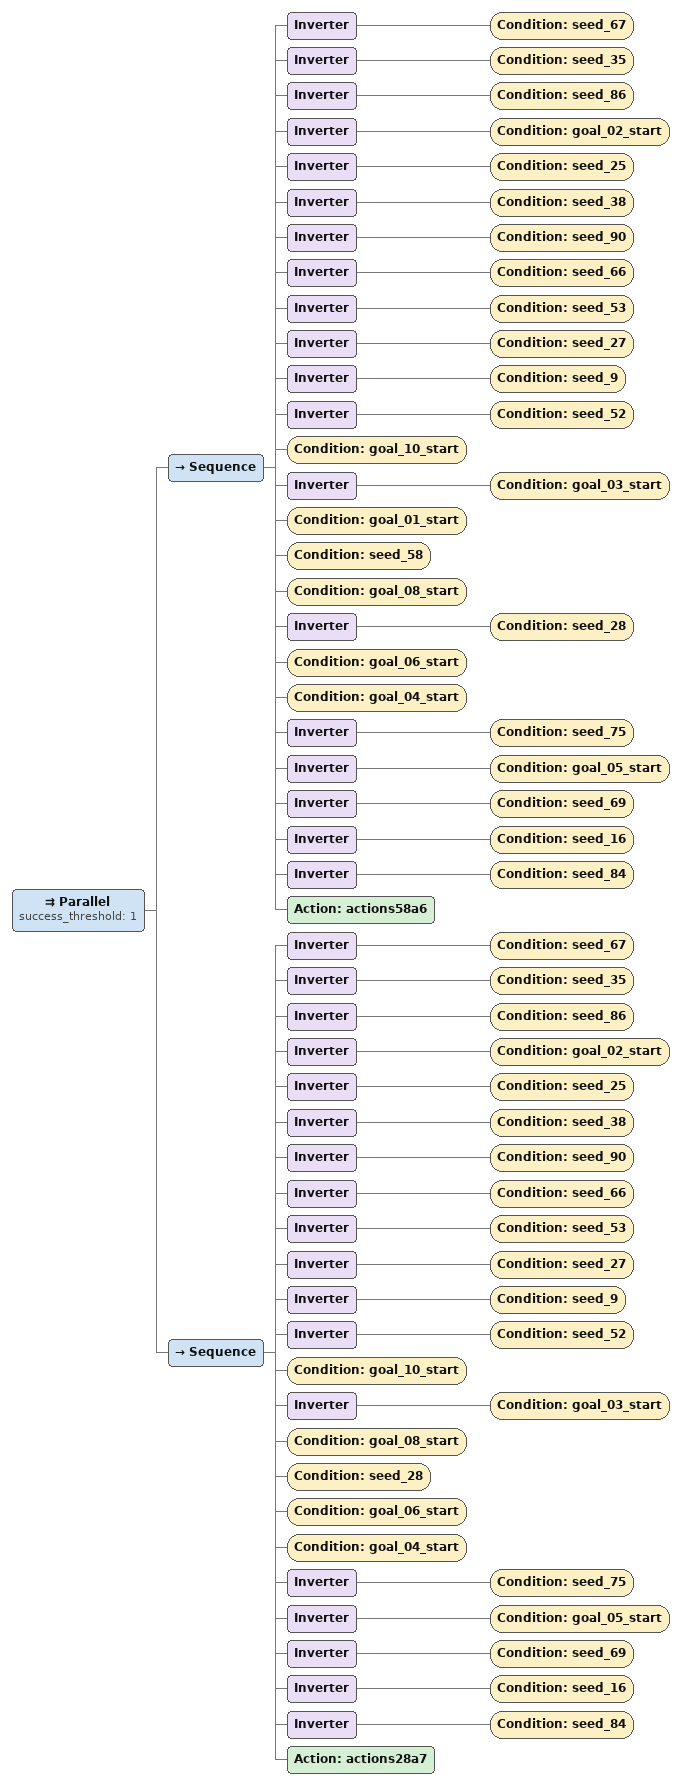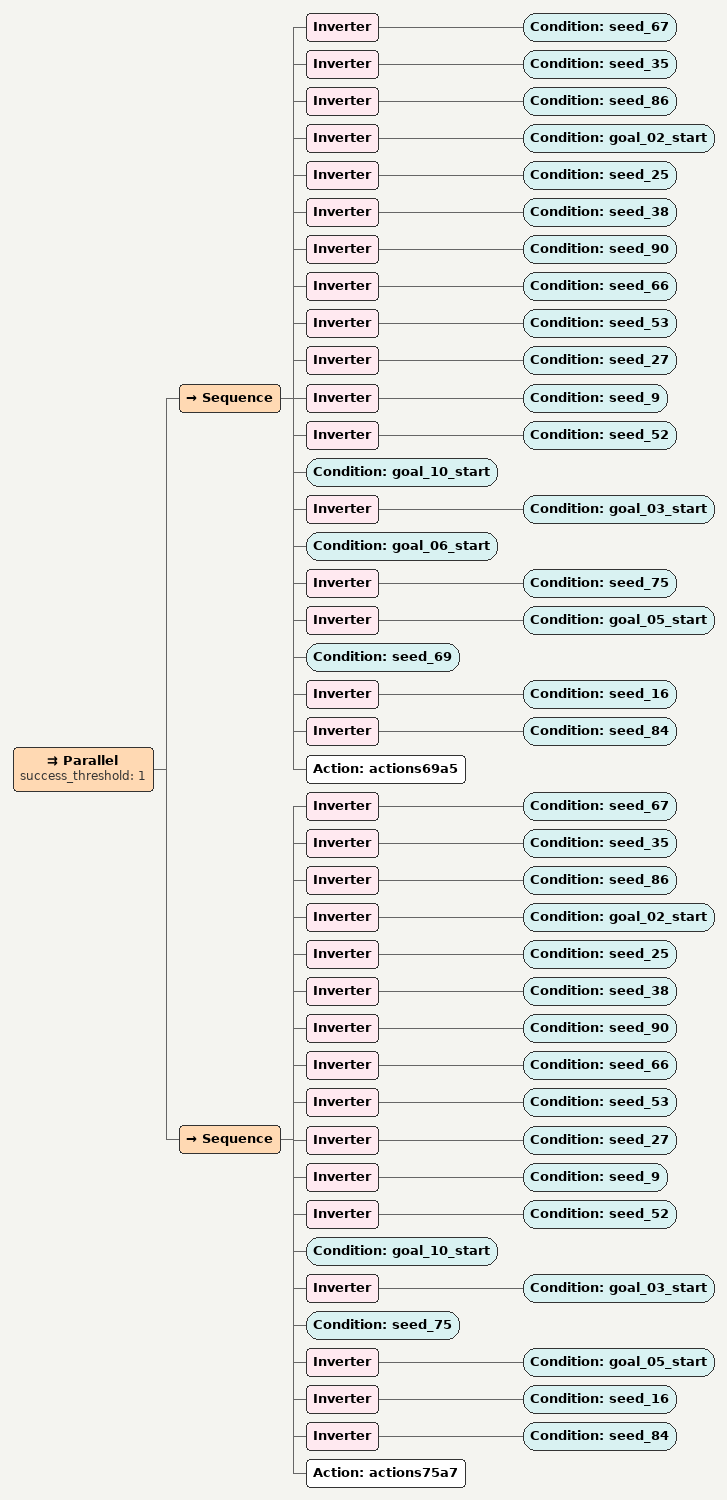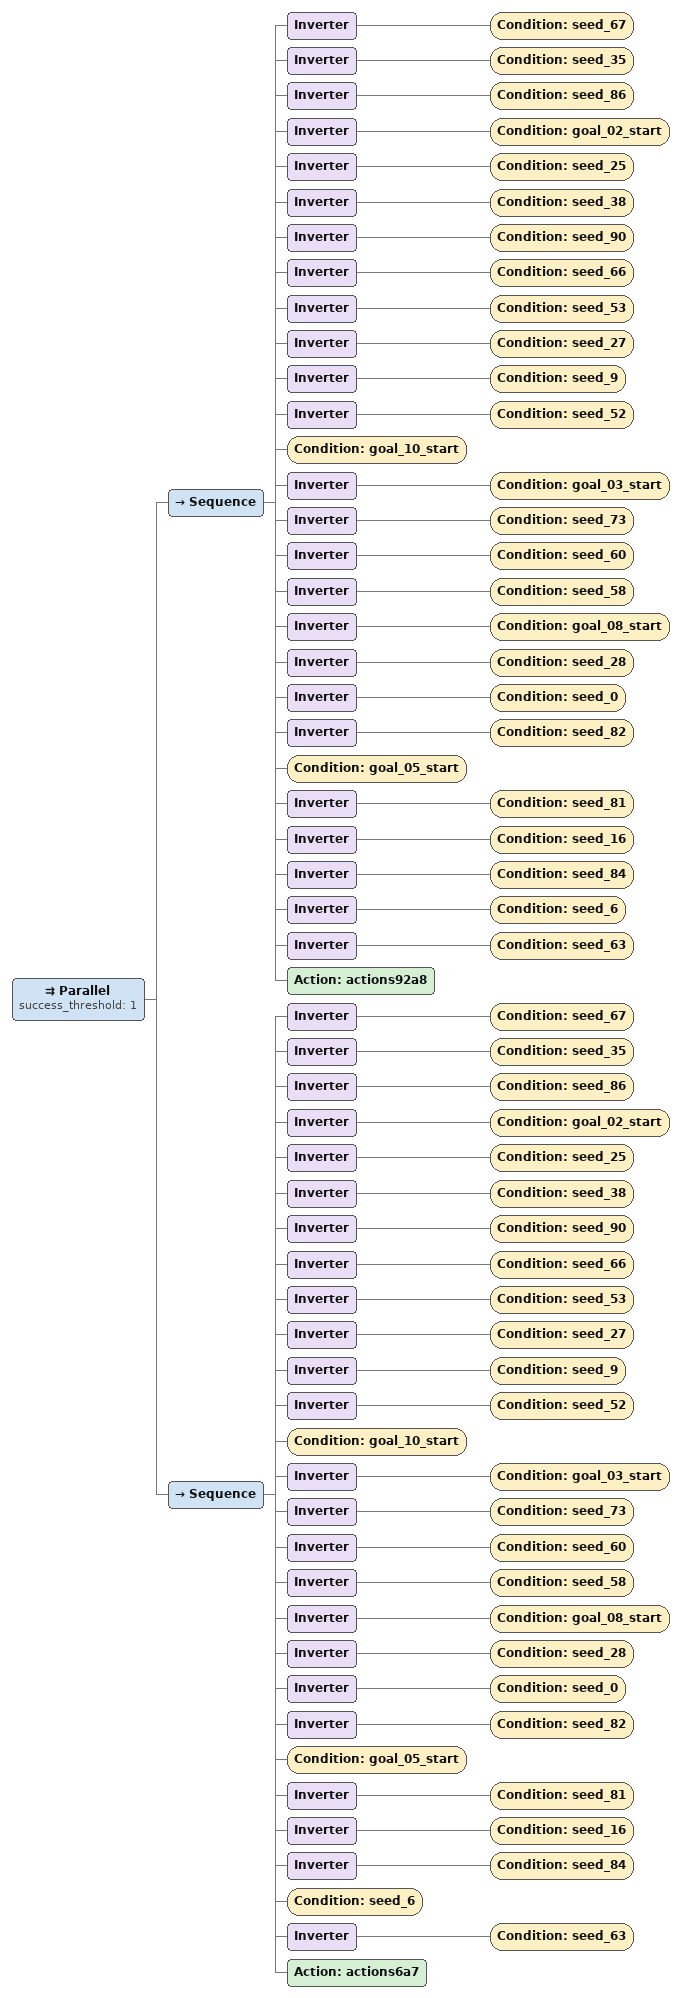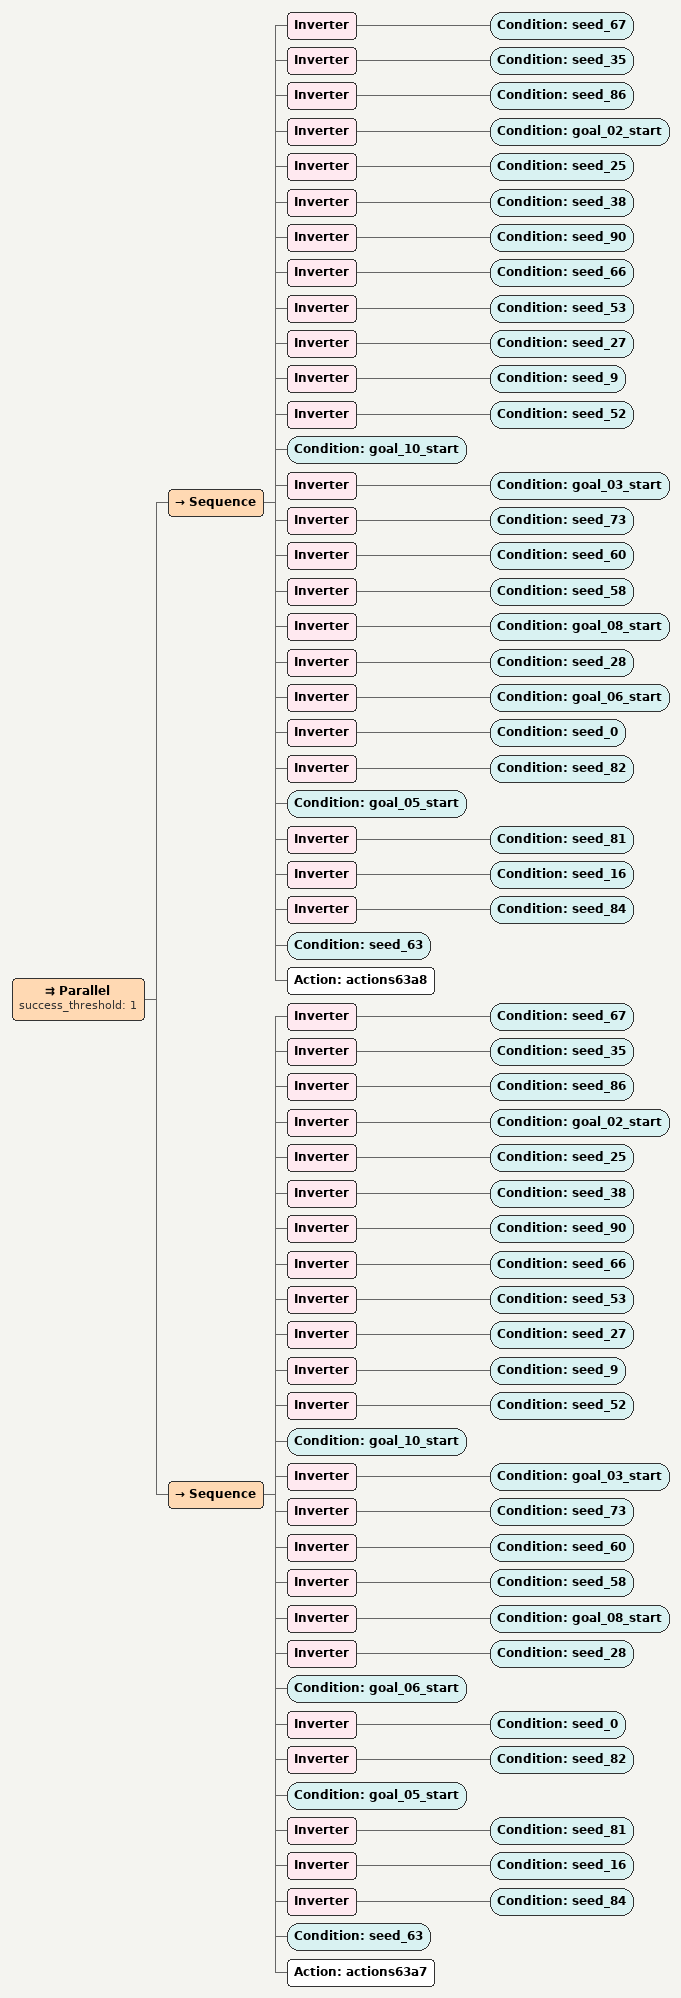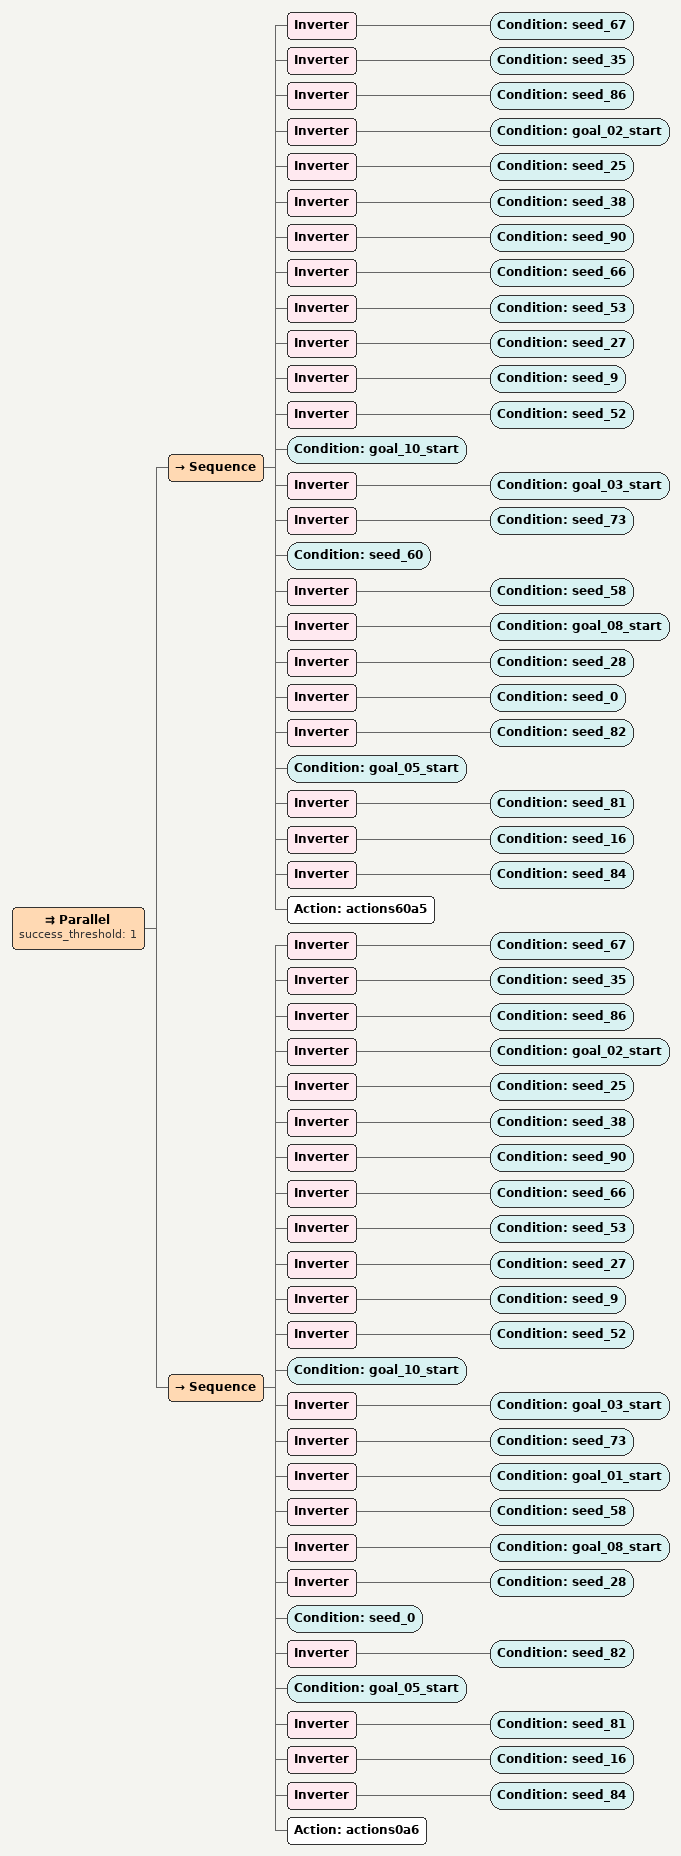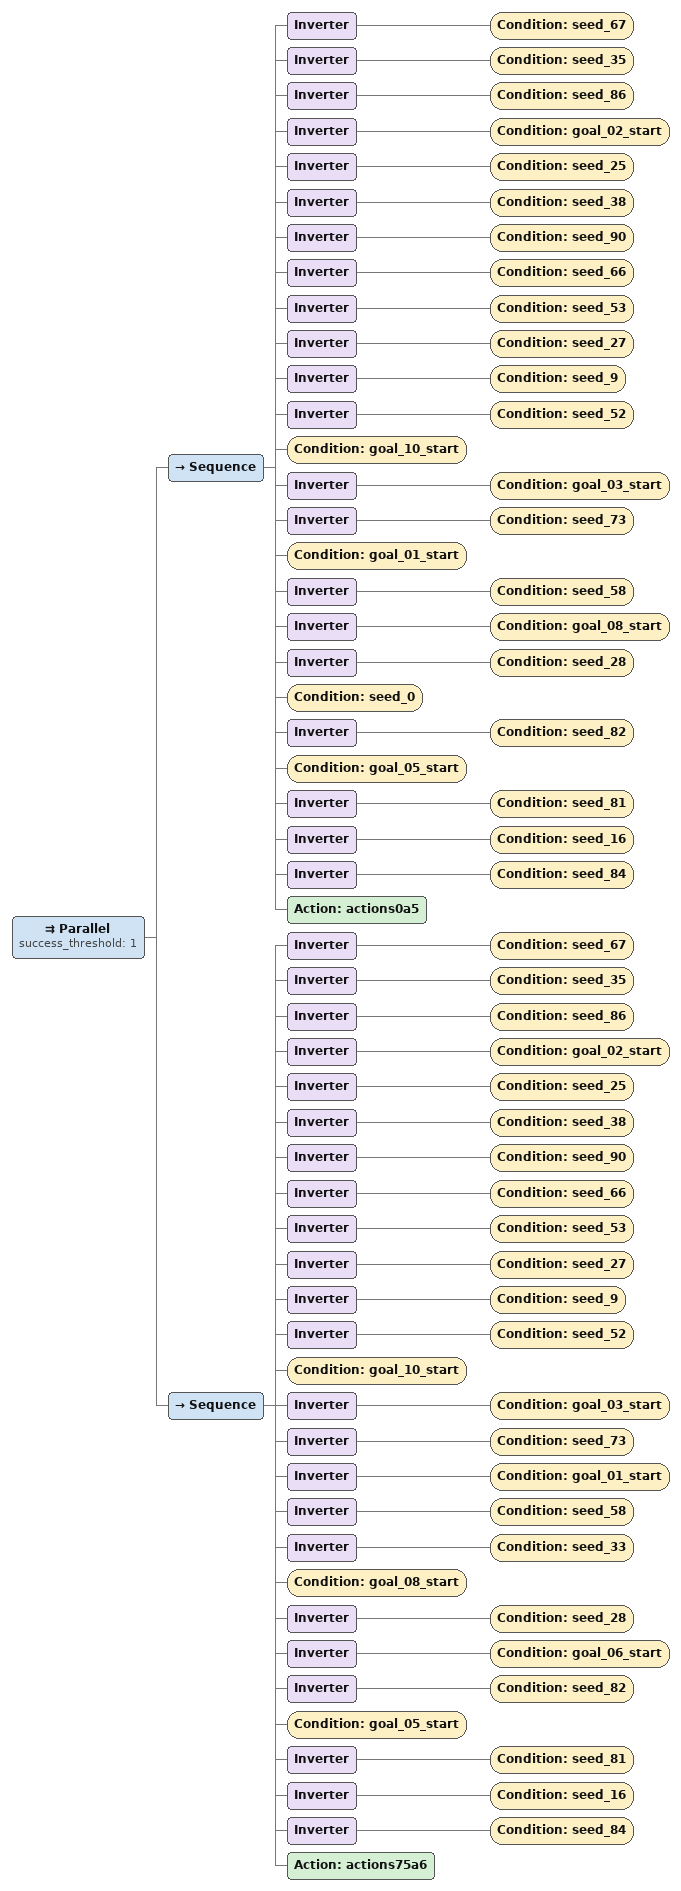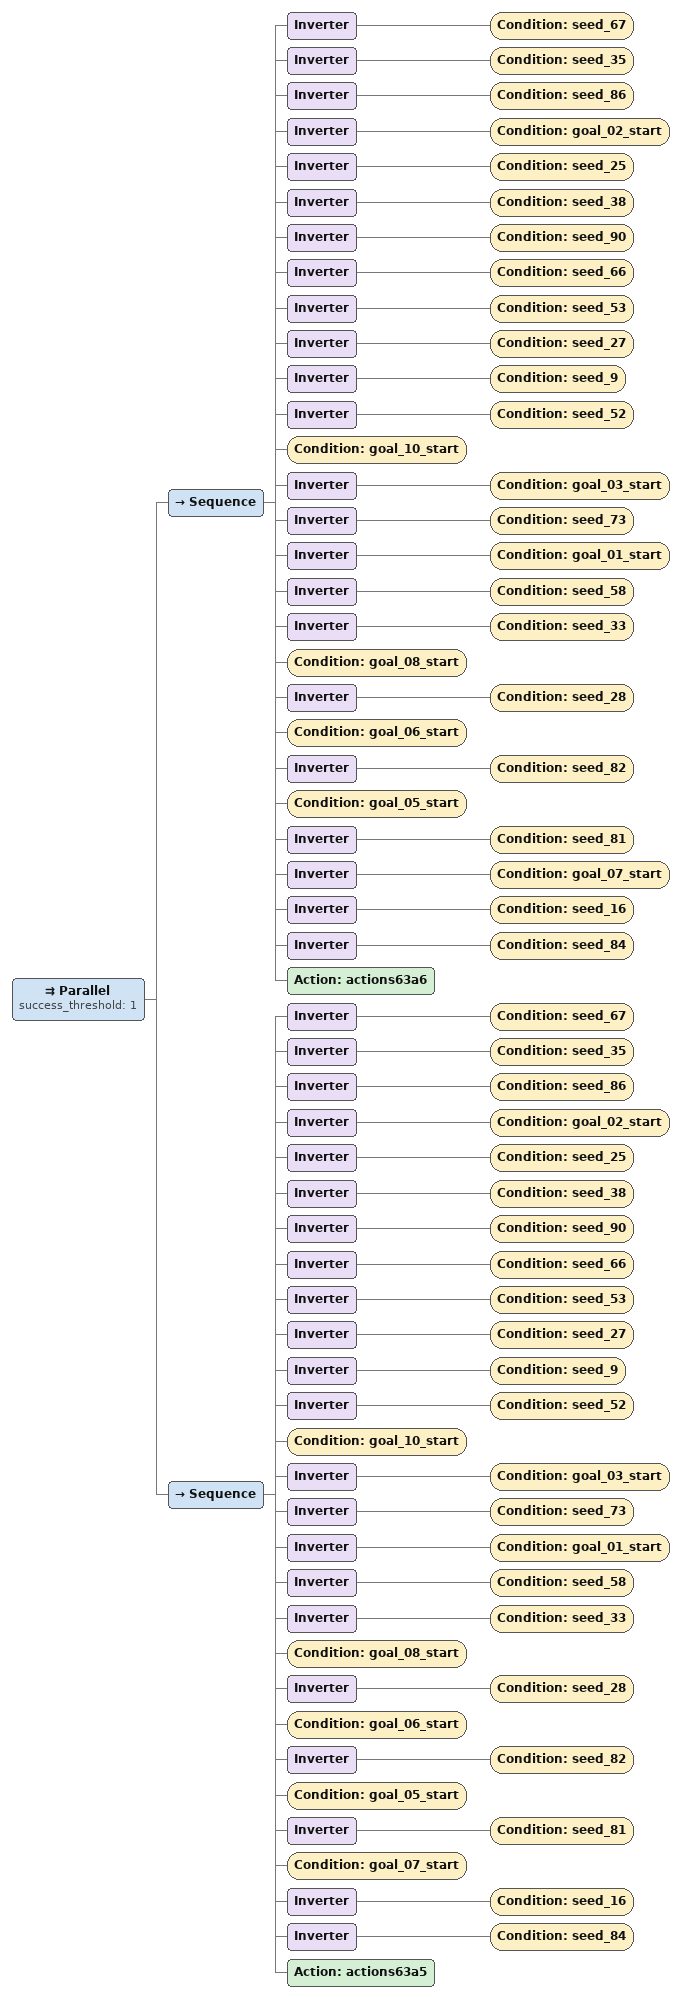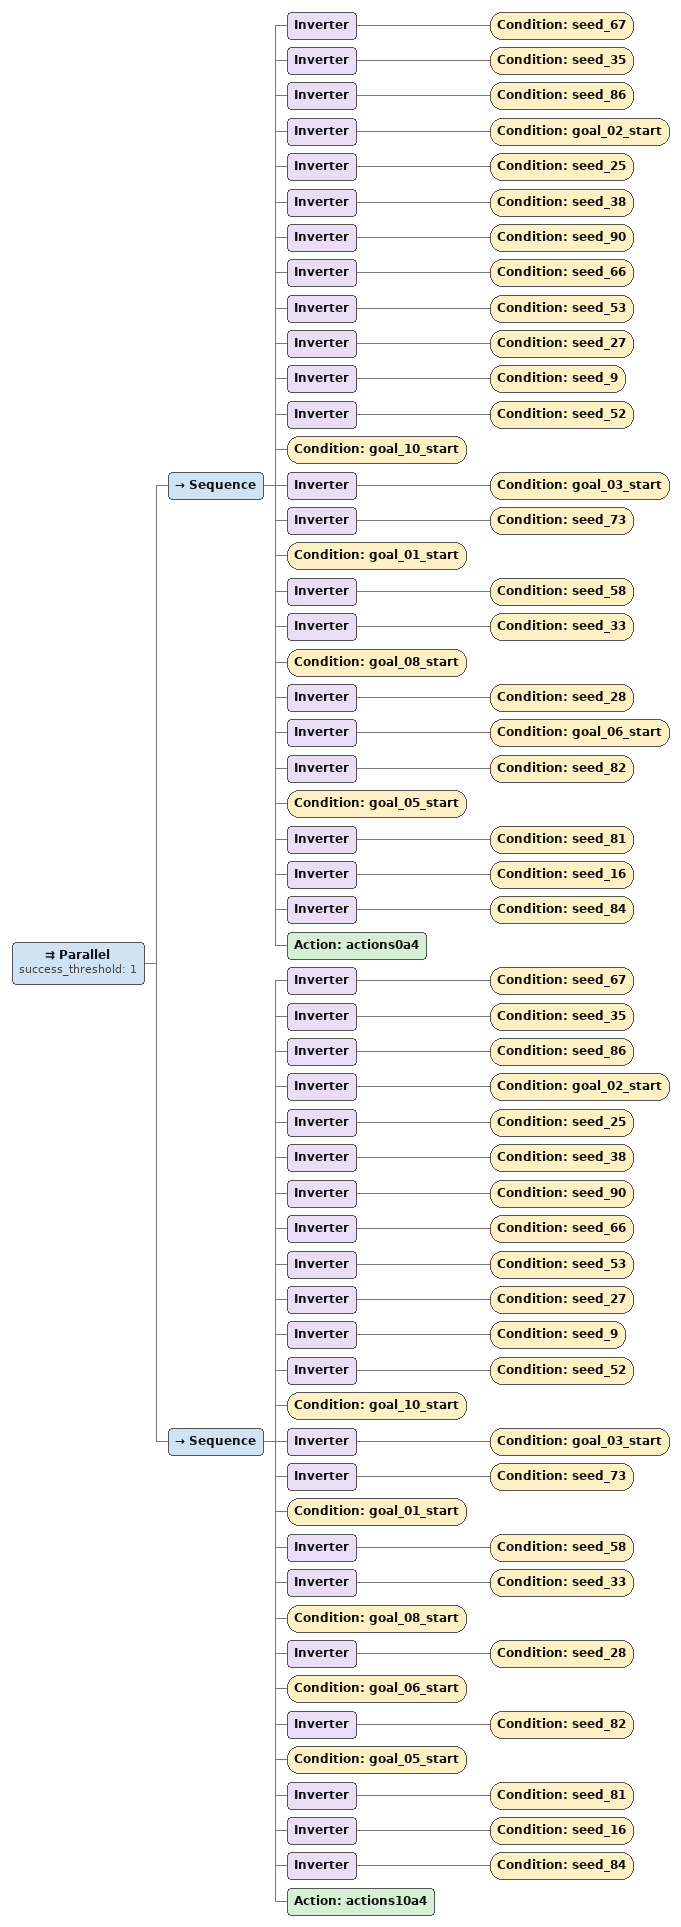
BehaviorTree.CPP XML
<Parallel success_threshold="1">
  <Sequence>
    <Inverter>
      <Condition ID="seed_67"/>
    </Inverter>
    <Inverter>
      <Condition ID="seed_35"/>
    </Inverter>
    <Inverter>
      <Condition ID="seed_86"/>
    </Inverter>
    <Inverter>
      <Condition ID="goal_02_start"/>
    </Inverter>
    <Inverter>
      <Condition ID="seed_25"/>
    </Inverter>
    <Inverter>
      <Condition ID="seed_38"/>
    </Inverter>
    <Inverter>
      <Condition ID="seed_90"/>
    </Inverter>
    <Inverter>
      <Condition ID="seed_66"/>
    </Inverter>
    <Inverter>
      <Condition ID="seed_53"/>
    </Inverter>
    <Inverter>
      <Condition ID="seed_27"/>
    </Inverter>
    <Inverter>
      <Condition ID="seed_9"/>
    </Inverter>
    <Inverter>
      <Condition ID="seed_52"/>
    </Inverter>
    <Condition ID="goal_10_start"/>
    <Inverter>
      <Condition ID="goal_03_start"/>
    </Inverter>
    <Condition ID="goal_01_start"/>
    <Condition ID="seed_58"/>
    <Condition ID="goal_08_start"/>
    <Inverter>
      <Condition ID="seed_28"/>
    </Inverter>
    <Condition ID="goal_06_start"/>
    <Condition ID="goal_04_start"/>
    <Inverter>
      <Condition ID="seed_75"/>
    </Inverter>
    <Inverter>
      <Condition ID="goal_05_start"/>
    </Inverter>
    <Inverter>
      <Condition ID="seed_69"/>
    </Inverter>
    <Inverter>
      <Condition ID="seed_16"/>
    </Inverter>
    <Inverter>
      <Condition ID="seed_84"/>
    </Inverter>
    <Action ID="actions58a6"/>
  </Sequence>
  <Sequence>
    <Inverter>
      <Condition ID="seed_67"/>
    </Inverter>
    <Inverter>
      <Condition ID="seed_35"/>
    </Inverter>
    <Inverter>
      <Condition ID="seed_86"/>
    </Inverter>
    <Inverter>
      <Condition ID="goal_02_start"/>
    </Inverter>
    <Inverter>
      <Condition ID="seed_25"/>
    </Inverter>
    <Inverter>
      <Condition ID="seed_38"/>
    </Inverter>
    <Inverter>
      <Condition ID="seed_90"/>
    </Inverter>
    <Inverter>
      <Condition ID="seed_66"/>
    </Inverter>
    <Inverter>
      <Condition ID="seed_53"/>
    </Inverter>
    <Inverter>
      <Condition ID="seed_27"/>
    </Inverter>
    <Inverter>
      <Condition ID="seed_9"/>
    </Inverter>
    <Inverter>
      <Condition ID="seed_52"/>
    </Inverter>
    <Condition ID="goal_10_start"/>
    <Inverter>
      <Condition ID="goal_03_start"/>
    </Inverter>
    <Condition ID="goal_08_start"/>
    <Condition ID="seed_28"/>
    <Condition ID="goal_06_start"/>
    <Condition ID="goal_04_start"/>
    <Inverter>
      <Condition ID="seed_75"/>
    </Inverter>
    <Inverter>
      <Condition ID="goal_05_start"/>
    </Inverter>
    <Inverter>
      <Condition ID="seed_69"/>
    </Inverter>
    <Inverter>
      <Condition ID="seed_16"/>
    </Inverter>
    <Inverter>
      <Condition ID="seed_84"/>
    </Inverter>
    <Action ID="actions28a7"/>
  </Sequence>
</Parallel>

<Parallel success_threshold="1">
  <Sequence>
    <Inverter>
      <Condition ID="seed_67"/>
    </Inverter>
    <Inverter>
      <Condition ID="seed_35"/>
    </Inverter>
    <Inverter>
      <Condition ID="seed_86"/>
    </Inverter>
    <Inverter>
      <Condition ID="goal_02_start"/>
    </Inverter>
    <Inverter>
      <Condition ID="seed_25"/>
    </Inverter>
    <Inverter>
      <Condition ID="seed_38"/>
    </Inverter>
    <Inverter>
      <Condition ID="seed_90"/>
    </Inverter>
    <Inverter>
      <Condition ID="seed_66"/>
    </Inverter>
    <Inverter>
      <Condition ID="seed_53"/>
    </Inverter>
    <Inverter>
      <Condition ID="seed_27"/>
    </Inverter>
    <Inverter>
      <Condition ID="seed_9"/>
    </Inverter>
    <Inverter>
      <Condition ID="seed_52"/>
    </Inverter>
    <Condition ID="goal_10_start"/>
    <Inverter>
      <Condition ID="goal_03_start"/>
    </Inverter>
    <Condition ID="goal_06_start"/>
    <Inverter>
      <Condition ID="seed_75"/>
    </Inverter>
    <Inverter>
      <Condition ID="goal_05_start"/>
    </Inverter>
    <Condition ID="seed_69"/>
    <Inverter>
      <Condition ID="seed_16"/>
    </Inverter>
    <Inverter>
      <Condition ID="seed_84"/>
    </Inverter>
    <Action ID="actions69a5"/>
  </Sequence>
  <Sequence>
    <Inverter>
      <Condition ID="seed_67"/>
    </Inverter>
    <Inverter>
      <Condition ID="seed_35"/>
    </Inverter>
    <Inverter>
      <Condition ID="seed_86"/>
    </Inverter>
    <Inverter>
      <Condition ID="goal_02_start"/>
    </Inverter>
    <Inverter>
      <Condition ID="seed_25"/>
    </Inverter>
    <Inverter>
      <Condition ID="seed_38"/>
    </Inverter>
    <Inverter>
      <Condition ID="seed_90"/>
    </Inverter>
    <Inverter>
      <Condition ID="seed_66"/>
    </Inverter>
    <Inverter>
      <Condition ID="seed_53"/>
    </Inverter>
    <Inverter>
      <Condition ID="seed_27"/>
    </Inverter>
    <Inverter>
      <Condition ID="seed_9"/>
    </Inverter>
    <Inverter>
      <Condition ID="seed_52"/>
    </Inverter>
    <Condition ID="goal_10_start"/>
    <Inverter>
      <Condition ID="goal_03_start"/>
    </Inverter>
    <Condition ID="seed_75"/>
    <Inverter>
      <Condition ID="goal_05_start"/>
    </Inverter>
    <Inverter>
      <Condition ID="seed_16"/>
    </Inverter>
    <Inverter>
      <Condition ID="seed_84"/>
    </Inverter>
    <Action ID="actions75a7"/>
  </Sequence>
</Parallel>

<Parallel success_threshold="1">
  <Sequence>
    <Inverter>
      <Condition ID="seed_67"/>
    </Inverter>
    <Inverter>
      <Condition ID="seed_35"/>
    </Inverter>
    <Inverter>
      <Condition ID="seed_86"/>
    </Inverter>
    <Inverter>
      <Condition ID="goal_02_start"/>
    </Inverter>
    <Inverter>
      <Condition ID="seed_25"/>
    </Inverter>
    <Inverter>
      <Condition ID="seed_38"/>
    </Inverter>
    <Inverter>
      <Condition ID="seed_90"/>
    </Inverter>
    <Inverter>
      <Condition ID="seed_66"/>
    </Inverter>
    <Inverter>
      <Condition ID="seed_53"/>
    </Inverter>
    <Inverter>
      <Condition ID="seed_27"/>
    </Inverter>
    <Inverter>
      <Condition ID="seed_9"/>
    </Inverter>
    <Inverter>
      <Condition ID="seed_52"/>
    </Inverter>
    <Condition ID="goal_10_start"/>
    <Inverter>
      <Condition ID="goal_03_start"/>
    </Inverter>
    <Inverter>
      <Condition ID="seed_73"/>
    </Inverter>
    <Inverter>
      <Condition ID="seed_60"/>
    </Inverter>
    <Inverter>
      <Condition ID="seed_58"/>
    </Inverter>
    <Inverter>
      <Condition ID="goal_08_start"/>
    </Inverter>
    <Inverter>
      <Condition ID="seed_28"/>
    </Inverter>
    <Inverter>
      <Condition ID="seed_0"/>
    </Inverter>
    <Inverter>
      <Condition ID="seed_82"/>
    </Inverter>
    <Condition ID="goal_05_start"/>
    <Inverter>
      <Condition ID="seed_81"/>
    </Inverter>
    <Inverter>
      <Condition ID="seed_16"/>
    </Inverter>
    <Inverter>
      <Condition ID="seed_84"/>
    </Inverter>
    <Inverter>
      <Condition ID="seed_6"/>
    </Inverter>
    <Inverter>
      <Condition ID="seed_63"/>
    </Inverter>
    <Action ID="actions92a8"/>
  </Sequence>
  <Sequence>
    <Inverter>
      <Condition ID="seed_67"/>
    </Inverter>
    <Inverter>
      <Condition ID="seed_35"/>
    </Inverter>
    <Inverter>
      <Condition ID="seed_86"/>
    </Inverter>
    <Inverter>
      <Condition ID="goal_02_start"/>
    </Inverter>
    <Inverter>
      <Condition ID="seed_25"/>
    </Inverter>
    <Inverter>
      <Condition ID="seed_38"/>
    </Inverter>
    <Inverter>
      <Condition ID="seed_90"/>
    </Inverter>
    <Inverter>
      <Condition ID="seed_66"/>
    </Inverter>
    <Inverter>
      <Condition ID="seed_53"/>
    </Inverter>
    <Inverter>
      <Condition ID="seed_27"/>
    </Inverter>
    <Inverter>
      <Condition ID="seed_9"/>
    </Inverter>
    <Inverter>
      <Condition ID="seed_52"/>
    </Inverter>
    <Condition ID="goal_10_start"/>
    <Inverter>
      <Condition ID="goal_03_start"/>
    </Inverter>
    <Inverter>
      <Condition ID="seed_73"/>
    </Inverter>
    <Inverter>
      <Condition ID="seed_60"/>
    </Inverter>
    <Inverter>
      <Condition ID="seed_58"/>
    </Inverter>
    <Inverter>
      <Condition ID="goal_08_start"/>
    </Inverter>
    <Inverter>
      <Condition ID="seed_28"/>
    </Inverter>
    <Inverter>
      <Condition ID="seed_0"/>
    </Inverter>
    <Inverter>
      <Condition ID="seed_82"/>
    </Inverter>
    <Condition ID="goal_05_start"/>
    <Inverter>
      <Condition ID="seed_81"/>
    </Inverter>
    <Inverter>
      <Condition ID="seed_16"/>
    </Inverter>
    <Inverter>
      <Condition ID="seed_84"/>
    </Inverter>
    <Condition ID="seed_6"/>
    <Inverter>
      <Condition ID="seed_63"/>
    </Inverter>
    <Action ID="actions6a7"/>
  </Sequence>
</Parallel>

<Parallel success_threshold="1">
  <Sequence>
    <Inverter>
      <Condition ID="seed_67"/>
    </Inverter>
    <Inverter>
      <Condition ID="seed_35"/>
    </Inverter>
    <Inverter>
      <Condition ID="seed_86"/>
    </Inverter>
    <Inverter>
      <Condition ID="goal_02_start"/>
    </Inverter>
    <Inverter>
      <Condition ID="seed_25"/>
    </Inverter>
    <Inverter>
      <Condition ID="seed_38"/>
    </Inverter>
    <Inverter>
      <Condition ID="seed_90"/>
    </Inverter>
    <Inverter>
      <Condition ID="seed_66"/>
    </Inverter>
    <Inverter>
      <Condition ID="seed_53"/>
    </Inverter>
    <Inverter>
      <Condition ID="seed_27"/>
    </Inverter>
    <Inverter>
      <Condition ID="seed_9"/>
    </Inverter>
    <Inverter>
      <Condition ID="seed_52"/>
    </Inverter>
    <Condition ID="goal_10_start"/>
    <Inverter>
      <Condition ID="goal_03_start"/>
    </Inverter>
    <Inverter>
      <Condition ID="seed_73"/>
    </Inverter>
    <Inverter>
      <Condition ID="seed_60"/>
    </Inverter>
    <Inverter>
      <Condition ID="seed_58"/>
    </Inverter>
    <Inverter>
      <Condition ID="goal_08_start"/>
    </Inverter>
    <Inverter>
      <Condition ID="seed_28"/>
    </Inverter>
    <Inverter>
      <Condition ID="goal_06_start"/>
    </Inverter>
    <Inverter>
      <Condition ID="seed_0"/>
    </Inverter>
    <Inverter>
      <Condition ID="seed_82"/>
    </Inverter>
    <Condition ID="goal_05_start"/>
    <Inverter>
      <Condition ID="seed_81"/>
    </Inverter>
    <Inverter>
      <Condition ID="seed_16"/>
    </Inverter>
    <Inverter>
      <Condition ID="seed_84"/>
    </Inverter>
    <Condition ID="seed_63"/>
    <Action ID="actions63a8"/>
  </Sequence>
  <Sequence>
    <Inverter>
      <Condition ID="seed_67"/>
    </Inverter>
    <Inverter>
      <Condition ID="seed_35"/>
    </Inverter>
    <Inverter>
      <Condition ID="seed_86"/>
    </Inverter>
    <Inverter>
      <Condition ID="goal_02_start"/>
    </Inverter>
    <Inverter>
      <Condition ID="seed_25"/>
    </Inverter>
    <Inverter>
      <Condition ID="seed_38"/>
    </Inverter>
    <Inverter>
      <Condition ID="seed_90"/>
    </Inverter>
    <Inverter>
      <Condition ID="seed_66"/>
    </Inverter>
    <Inverter>
      <Condition ID="seed_53"/>
    </Inverter>
    <Inverter>
      <Condition ID="seed_27"/>
    </Inverter>
    <Inverter>
      <Condition ID="seed_9"/>
    </Inverter>
    <Inverter>
      <Condition ID="seed_52"/>
    </Inverter>
    <Condition ID="goal_10_start"/>
    <Inverter>
      <Condition ID="goal_03_start"/>
    </Inverter>
    <Inverter>
      <Condition ID="seed_73"/>
    </Inverter>
    <Inverter>
      <Condition ID="seed_60"/>
    </Inverter>
    <Inverter>
      <Condition ID="seed_58"/>
    </Inverter>
    <Inverter>
      <Condition ID="goal_08_start"/>
    </Inverter>
    <Inverter>
      <Condition ID="seed_28"/>
    </Inverter>
    <Condition ID="goal_06_start"/>
    <Inverter>
      <Condition ID="seed_0"/>
    </Inverter>
    <Inverter>
      <Condition ID="seed_82"/>
    </Inverter>
    <Condition ID="goal_05_start"/>
    <Inverter>
      <Condition ID="seed_81"/>
    </Inverter>
    <Inverter>
      <Condition ID="seed_16"/>
    </Inverter>
    <Inverter>
      <Condition ID="seed_84"/>
    </Inverter>
    <Condition ID="seed_63"/>
    <Action ID="actions63a7"/>
  </Sequence>
</Parallel>

<Parallel success_threshold="1">
  <Sequence>
    <Inverter>
      <Condition ID="seed_67"/>
    </Inverter>
    <Inverter>
      <Condition ID="seed_35"/>
    </Inverter>
    <Inverter>
      <Condition ID="seed_86"/>
    </Inverter>
    <Inverter>
      <Condition ID="goal_02_start"/>
    </Inverter>
    <Inverter>
      <Condition ID="seed_25"/>
    </Inverter>
    <Inverter>
      <Condition ID="seed_38"/>
    </Inverter>
    <Inverter>
      <Condition ID="seed_90"/>
    </Inverter>
    <Inverter>
      <Condition ID="seed_66"/>
    </Inverter>
    <Inverter>
      <Condition ID="seed_53"/>
    </Inverter>
    <Inverter>
      <Condition ID="seed_27"/>
    </Inverter>
    <Inverter>
      <Condition ID="seed_9"/>
    </Inverter>
    <Inverter>
      <Condition ID="seed_52"/>
    </Inverter>
    <Condition ID="goal_10_start"/>
    <Inverter>
      <Condition ID="goal_03_start"/>
    </Inverter>
    <Inverter>
      <Condition ID="seed_73"/>
    </Inverter>
    <Condition ID="seed_60"/>
    <Inverter>
      <Condition ID="seed_58"/>
    </Inverter>
    <Inverter>
      <Condition ID="goal_08_start"/>
    </Inverter>
    <Inverter>
      <Condition ID="seed_28"/>
    </Inverter>
    <Inverter>
      <Condition ID="seed_0"/>
    </Inverter>
    <Inverter>
      <Condition ID="seed_82"/>
    </Inverter>
    <Condition ID="goal_05_start"/>
    <Inverter>
      <Condition ID="seed_81"/>
    </Inverter>
    <Inverter>
      <Condition ID="seed_16"/>
    </Inverter>
    <Inverter>
      <Condition ID="seed_84"/>
    </Inverter>
    <Action ID="actions60a5"/>
  </Sequence>
  <Sequence>
    <Inverter>
      <Condition ID="seed_67"/>
    </Inverter>
    <Inverter>
      <Condition ID="seed_35"/>
    </Inverter>
    <Inverter>
      <Condition ID="seed_86"/>
    </Inverter>
    <Inverter>
      <Condition ID="goal_02_start"/>
    </Inverter>
    <Inverter>
      <Condition ID="seed_25"/>
    </Inverter>
    <Inverter>
      <Condition ID="seed_38"/>
    </Inverter>
    <Inverter>
      <Condition ID="seed_90"/>
    </Inverter>
    <Inverter>
      <Condition ID="seed_66"/>
    </Inverter>
    <Inverter>
      <Condition ID="seed_53"/>
    </Inverter>
    <Inverter>
      <Condition ID="seed_27"/>
    </Inverter>
    <Inverter>
      <Condition ID="seed_9"/>
    </Inverter>
    <Inverter>
      <Condition ID="seed_52"/>
    </Inverter>
    <Condition ID="goal_10_start"/>
    <Inverter>
      <Condition ID="goal_03_start"/>
    </Inverter>
    <Inverter>
      <Condition ID="seed_73"/>
    </Inverter>
    <Inverter>
      <Condition ID="goal_01_start"/>
    </Inverter>
    <Inverter>
      <Condition ID="seed_58"/>
    </Inverter>
    <Inverter>
      <Condition ID="goal_08_start"/>
    </Inverter>
    <Inverter>
      <Condition ID="seed_28"/>
    </Inverter>
    <Condition ID="seed_0"/>
    <Inverter>
      <Condition ID="seed_82"/>
    </Inverter>
    <Condition ID="goal_05_start"/>
    <Inverter>
      <Condition ID="seed_81"/>
    </Inverter>
    <Inverter>
      <Condition ID="seed_16"/>
    </Inverter>
    <Inverter>
      <Condition ID="seed_84"/>
    </Inverter>
    <Action ID="actions0a6"/>
  </Sequence>
</Parallel>

<Parallel success_threshold="1">
  <Sequence>
    <Inverter>
      <Condition ID="seed_67"/>
    </Inverter>
    <Inverter>
      <Condition ID="seed_35"/>
    </Inverter>
    <Inverter>
      <Condition ID="seed_86"/>
    </Inverter>
    <Inverter>
      <Condition ID="goal_02_start"/>
    </Inverter>
    <Inverter>
      <Condition ID="seed_25"/>
    </Inverter>
    <Inverter>
      <Condition ID="seed_38"/>
    </Inverter>
    <Inverter>
      <Condition ID="seed_90"/>
    </Inverter>
    <Inverter>
      <Condition ID="seed_66"/>
    </Inverter>
    <Inverter>
      <Condition ID="seed_53"/>
    </Inverter>
    <Inverter>
      <Condition ID="seed_27"/>
    </Inverter>
    <Inverter>
      <Condition ID="seed_9"/>
    </Inverter>
    <Inverter>
      <Condition ID="seed_52"/>
    </Inverter>
    <Condition ID="goal_10_start"/>
    <Inverter>
      <Condition ID="goal_03_start"/>
    </Inverter>
    <Inverter>
      <Condition ID="seed_73"/>
    </Inverter>
    <Condition ID="goal_01_start"/>
    <Inverter>
      <Condition ID="seed_58"/>
    </Inverter>
    <Inverter>
      <Condition ID="goal_08_start"/>
    </Inverter>
    <Inverter>
      <Condition ID="seed_28"/>
    </Inverter>
    <Condition ID="seed_0"/>
    <Inverter>
      <Condition ID="seed_82"/>
    </Inverter>
    <Condition ID="goal_05_start"/>
    <Inverter>
      <Condition ID="seed_81"/>
    </Inverter>
    <Inverter>
      <Condition ID="seed_16"/>
    </Inverter>
    <Inverter>
      <Condition ID="seed_84"/>
    </Inverter>
    <Action ID="actions0a5"/>
  </Sequence>
  <Sequence>
    <Inverter>
      <Condition ID="seed_67"/>
    </Inverter>
    <Inverter>
      <Condition ID="seed_35"/>
    </Inverter>
    <Inverter>
      <Condition ID="seed_86"/>
    </Inverter>
    <Inverter>
      <Condition ID="goal_02_start"/>
    </Inverter>
    <Inverter>
      <Condition ID="seed_25"/>
    </Inverter>
    <Inverter>
      <Condition ID="seed_38"/>
    </Inverter>
    <Inverter>
      <Condition ID="seed_90"/>
    </Inverter>
    <Inverter>
      <Condition ID="seed_66"/>
    </Inverter>
    <Inverter>
      <Condition ID="seed_53"/>
    </Inverter>
    <Inverter>
      <Condition ID="seed_27"/>
    </Inverter>
    <Inverter>
      <Condition ID="seed_9"/>
    </Inverter>
    <Inverter>
      <Condition ID="seed_52"/>
    </Inverter>
    <Condition ID="goal_10_start"/>
    <Inverter>
      <Condition ID="goal_03_start"/>
    </Inverter>
    <Inverter>
      <Condition ID="seed_73"/>
    </Inverter>
    <Inverter>
      <Condition ID="goal_01_start"/>
    </Inverter>
    <Inverter>
      <Condition ID="seed_58"/>
    </Inverter>
    <Inverter>
      <Condition ID="seed_33"/>
    </Inverter>
    <Condition ID="goal_08_start"/>
    <Inverter>
      <Condition ID="seed_28"/>
    </Inverter>
    <Inverter>
      <Condition ID="goal_06_start"/>
    </Inverter>
    <Inverter>
      <Condition ID="seed_82"/>
    </Inverter>
    <Condition ID="goal_05_start"/>
    <Inverter>
      <Condition ID="seed_81"/>
    </Inverter>
    <Inverter>
      <Condition ID="seed_16"/>
    </Inverter>
    <Inverter>
      <Condition ID="seed_84"/>
    </Inverter>
    <Action ID="actions75a6"/>
  </Sequence>
</Parallel>

<Parallel success_threshold="1">
  <Sequence>
    <Inverter>
      <Condition ID="seed_67"/>
    </Inverter>
    <Inverter>
      <Condition ID="seed_35"/>
    </Inverter>
    <Inverter>
      <Condition ID="seed_86"/>
    </Inverter>
    <Inverter>
      <Condition ID="goal_02_start"/>
    </Inverter>
    <Inverter>
      <Condition ID="seed_25"/>
    </Inverter>
    <Inverter>
      <Condition ID="seed_38"/>
    </Inverter>
    <Inverter>
      <Condition ID="seed_90"/>
    </Inverter>
    <Inverter>
      <Condition ID="seed_66"/>
    </Inverter>
    <Inverter>
      <Condition ID="seed_53"/>
    </Inverter>
    <Inverter>
      <Condition ID="seed_27"/>
    </Inverter>
    <Inverter>
      <Condition ID="seed_9"/>
    </Inverter>
    <Inverter>
      <Condition ID="seed_52"/>
    </Inverter>
    <Condition ID="goal_10_start"/>
    <Inverter>
      <Condition ID="goal_03_start"/>
    </Inverter>
    <Inverter>
      <Condition ID="seed_73"/>
    </Inverter>
    <Inverter>
      <Condition ID="goal_01_start"/>
    </Inverter>
    <Inverter>
      <Condition ID="seed_58"/>
    </Inverter>
    <Inverter>
      <Condition ID="seed_33"/>
    </Inverter>
    <Condition ID="goal_08_start"/>
    <Inverter>
      <Condition ID="seed_28"/>
    </Inverter>
    <Condition ID="goal_06_start"/>
    <Inverter>
      <Condition ID="seed_82"/>
    </Inverter>
    <Condition ID="goal_05_start"/>
    <Inverter>
      <Condition ID="seed_81"/>
    </Inverter>
    <Inverter>
      <Condition ID="goal_07_start"/>
    </Inverter>
    <Inverter>
      <Condition ID="seed_16"/>
    </Inverter>
    <Inverter>
      <Condition ID="seed_84"/>
    </Inverter>
    <Action ID="actions63a6"/>
  </Sequence>
  <Sequence>
    <Inverter>
      <Condition ID="seed_67"/>
    </Inverter>
    <Inverter>
      <Condition ID="seed_35"/>
    </Inverter>
    <Inverter>
      <Condition ID="seed_86"/>
    </Inverter>
    <Inverter>
      <Condition ID="goal_02_start"/>
    </Inverter>
    <Inverter>
      <Condition ID="seed_25"/>
    </Inverter>
    <Inverter>
      <Condition ID="seed_38"/>
    </Inverter>
    <Inverter>
      <Condition ID="seed_90"/>
    </Inverter>
    <Inverter>
      <Condition ID="seed_66"/>
    </Inverter>
    <Inverter>
      <Condition ID="seed_53"/>
    </Inverter>
    <Inverter>
      <Condition ID="seed_27"/>
    </Inverter>
    <Inverter>
      <Condition ID="seed_9"/>
    </Inverter>
    <Inverter>
      <Condition ID="seed_52"/>
    </Inverter>
    <Condition ID="goal_10_start"/>
    <Inverter>
      <Condition ID="goal_03_start"/>
    </Inverter>
    <Inverter>
      <Condition ID="seed_73"/>
    </Inverter>
    <Inverter>
      <Condition ID="goal_01_start"/>
    </Inverter>
    <Inverter>
      <Condition ID="seed_58"/>
    </Inverter>
    <Inverter>
      <Condition ID="seed_33"/>
    </Inverter>
    <Condition ID="goal_08_start"/>
    <Inverter>
      <Condition ID="seed_28"/>
    </Inverter>
    <Condition ID="goal_06_start"/>
    <Inverter>
      <Condition ID="seed_82"/>
    </Inverter>
    <Condition ID="goal_05_start"/>
    <Inverter>
      <Condition ID="seed_81"/>
    </Inverter>
    <Condition ID="goal_07_start"/>
    <Inverter>
      <Condition ID="seed_16"/>
    </Inverter>
    <Inverter>
      <Condition ID="seed_84"/>
    </Inverter>
    <Action ID="actions63a5"/>
  </Sequence>
</Parallel>

<Parallel success_threshold="1">
  <Sequence>
    <Inverter>
      <Condition ID="seed_67"/>
    </Inverter>
    <Inverter>
      <Condition ID="seed_35"/>
    </Inverter>
    <Inverter>
      <Condition ID="seed_86"/>
    </Inverter>
    <Inverter>
      <Condition ID="goal_02_start"/>
    </Inverter>
    <Inverter>
      <Condition ID="seed_25"/>
    </Inverter>
    <Inverter>
      <Condition ID="seed_38"/>
    </Inverter>
    <Inverter>
      <Condition ID="seed_90"/>
    </Inverter>
    <Inverter>
      <Condition ID="seed_66"/>
    </Inverter>
    <Inverter>
      <Condition ID="seed_53"/>
    </Inverter>
    <Inverter>
      <Condition ID="seed_27"/>
    </Inverter>
    <Inverter>
      <Condition ID="seed_9"/>
    </Inverter>
    <Inverter>
      <Condition ID="seed_52"/>
    </Inverter>
    <Condition ID="goal_10_start"/>
    <Inverter>
      <Condition ID="goal_03_start"/>
    </Inverter>
    <Inverter>
      <Condition ID="seed_73"/>
    </Inverter>
    <Condition ID="goal_01_start"/>
    <Inverter>
      <Condition ID="seed_58"/>
    </Inverter>
    <Inverter>
      <Condition ID="seed_33"/>
    </Inverter>
    <Condition ID="goal_08_start"/>
    <Inverter>
      <Condition ID="seed_28"/>
    </Inverter>
    <Inverter>
      <Condition ID="goal_06_start"/>
    </Inverter>
    <Inverter>
      <Condition ID="seed_82"/>
    </Inverter>
    <Condition ID="goal_05_start"/>
    <Inverter>
      <Condition ID="seed_81"/>
    </Inverter>
    <Inverter>
      <Condition ID="seed_16"/>
    </Inverter>
    <Inverter>
      <Condition ID="seed_84"/>
    </Inverter>
    <Action ID="actions0a4"/>
  </Sequence>
  <Sequence>
    <Inverter>
      <Condition ID="seed_67"/>
    </Inverter>
    <Inverter>
      <Condition ID="seed_35"/>
    </Inverter>
    <Inverter>
      <Condition ID="seed_86"/>
    </Inverter>
    <Inverter>
      <Condition ID="goal_02_start"/>
    </Inverter>
    <Inverter>
      <Condition ID="seed_25"/>
    </Inverter>
    <Inverter>
      <Condition ID="seed_38"/>
    </Inverter>
    <Inverter>
      <Condition ID="seed_90"/>
    </Inverter>
    <Inverter>
      <Condition ID="seed_66"/>
    </Inverter>
    <Inverter>
      <Condition ID="seed_53"/>
    </Inverter>
    <Inverter>
      <Condition ID="seed_27"/>
    </Inverter>
    <Inverter>
      <Condition ID="seed_9"/>
    </Inverter>
    <Inverter>
      <Condition ID="seed_52"/>
    </Inverter>
    <Condition ID="goal_10_start"/>
    <Inverter>
      <Condition ID="goal_03_start"/>
    </Inverter>
    <Inverter>
      <Condition ID="seed_73"/>
    </Inverter>
    <Condition ID="goal_01_start"/>
    <Inverter>
      <Condition ID="seed_58"/>
    </Inverter>
    <Inverter>
      <Condition ID="seed_33"/>
    </Inverter>
    <Condition ID="goal_08_start"/>
    <Inverter>
      <Condition ID="seed_28"/>
    </Inverter>
    <Condition ID="goal_06_start"/>
    <Inverter>
      <Condition ID="seed_82"/>
    </Inverter>
    <Condition ID="goal_05_start"/>
    <Inverter>
      <Condition ID="seed_81"/>
    </Inverter>
    <Inverter>
      <Condition ID="seed_16"/>
    </Inverter>
    <Inverter>
      <Condition ID="seed_84"/>
    </Inverter>
    <Action ID="actions10a4"/>
  </Sequence>
</Parallel>
